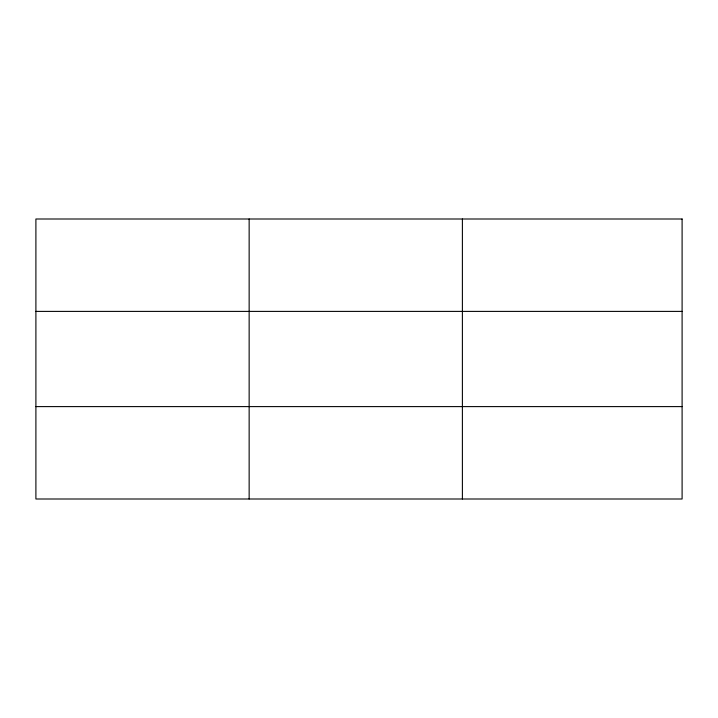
<?xml version="1.0" encoding="UTF-8"?>
<svg xmlns="http://www.w3.org/2000/svg" width="718" height="718" viewBox="0 0 718 718"><rect width="100%" height="100%" fill="white"/><g stroke="black" fill="none" stroke-linecap="round" stroke-linejoin="round"><path stroke-width="1.08" d="M249.146 499.001L249.146 218.999M462.392 499.001L462.392 218.999M35.9 311.397L682.1 311.397M35.9 406.603L682.1 406.603M682.1 218.999L682.1 499.001L35.9 499.001L35.9 218.999L682.1 218.999"/></g></svg>
